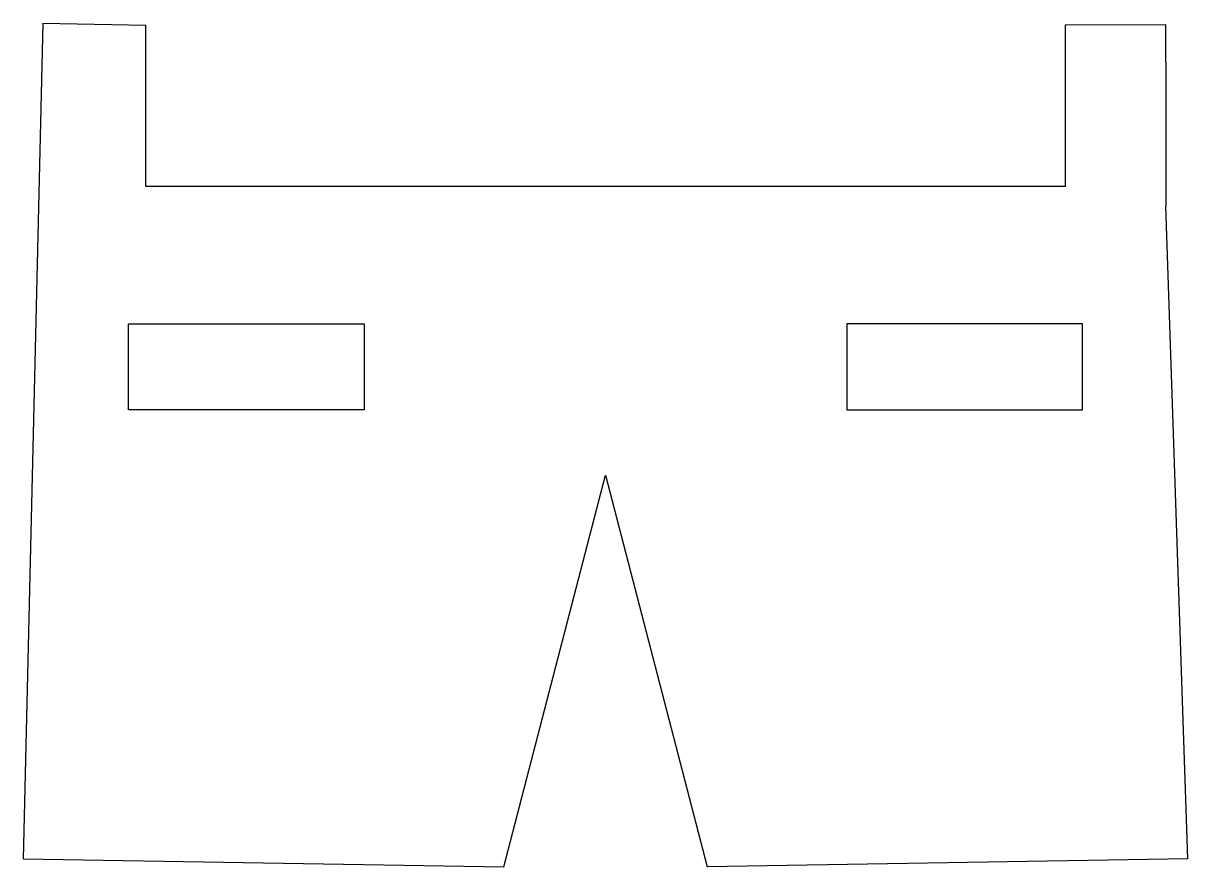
# Model space of a CAD drawing. Header units: millimetres. Extents: x 10.4 to 50.9, y -3.4 to 26.
import ezdxf

# ---------------------------------------------------------------- set-up
doc = ezdxf.new("R2010")
doc.units = ezdxf.units.MM
doc.layers.add('Corte exterior', color=1, linetype='Continuous', true_color=0xff0000)

msp = doc.modelspace()

# ---------------------------------------------------------------- linework, layer by layer
at = {"layer": 'Corte exterior'}
for p, q in [((11.04, 25.978), (10.365, -3.104)), ((11.04, 25.978), (14.626, 25.918)), ((14.626, 20.296), (14.626, 25.918)), ((50.125, 25.928), (46.626, 25.918)), ((46.626, 25.918), (46.626, 20.296)), ((50.125, 24.618), (50.125, 25.928)), ((50.125, 24.618), (50.125, 19.618)), ((46.626, 20.296), (14.626, 20.296)), ((50.888, -3.104), (50.125, 19.618)), ((27.083, -3.382), (30.626, 10.25)), ((30.626, 10.25), (34.169, -3.382)), ((10.365, -3.104), (27.083, -3.382)), ((50.888, -3.104), (34.169, -3.382))]:
    msp.add_line(p, q, dxfattribs=at)
for points in [[(22.226, 12.518), (14.026, 12.518), (14.026, 15.518), (22.226, 15.518)], [(47.226, 12.518), (47.226, 15.518), (39.026, 15.518), (39.026, 12.518)]]:
    msp.add_lwpolyline(points, close=True, dxfattribs=at)

doc.saveas('drawing.dxf')
